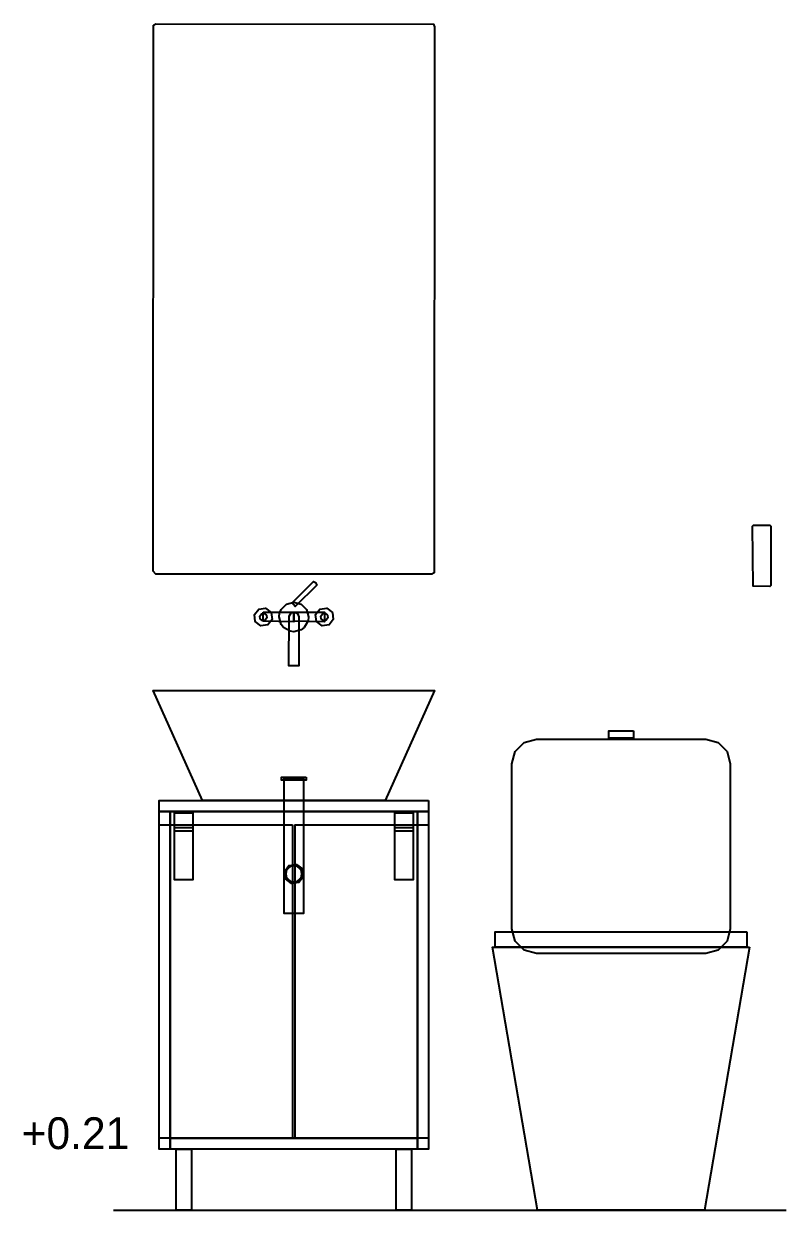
# Model space of a CAD drawing. Header units: metres. Extents: x 739 to 942, y -12 to 6.
# Drawn here: x 940.553 to 941.8, y 0.21 to 2.15 of the extents above; entities that cross this region are included whole.
import ezdxf

# ---------------------------------------------------------------- set-up
doc = ezdxf.new("R2010")
doc.units = ezdxf.units.M
doc.layers.add('TEXTOS', color=7, linetype='Continuous')
doc.layers.add('VISTA', color=8, linetype='Continuous')

msp = doc.modelspace()

# ---------------------------------------------------------------- linework, layer by layer
at = {"layer": 'VISTA'}
msp.add_line((940.7, 0.21), (941.8, 0.21), dxfattribs=at)
for points in [[(940.7658, 2.1479), (940.7695, 2.15), (941.2231, 2.1491), (941.225, 2.1451), (941.2242, 1.2521), (941.2205, 1.25), (940.7695, 1.25), (940.765, 1.2549), (940.7658, 2.1479)], [(941.745, 1.3283), (941.7467, 1.33), (941.7733, 1.33), (941.775, 1.3283), (941.775, 1.2317), (941.7733, 1.23), (941.7458, 1.2305), (941.745, 1.3283)], [(940.9923, 1.2029), (941.0273, 1.2379), (941.0306, 1.2365), (941.0327, 1.2321), (940.9973, 1.197), (940.9923, 1.2029)], [(941.007, 1.2008), (941.0158, 1.192), (941.019, 1.18), (941.0182, 1.1738), (941.012, 1.163), (941.007, 1.1592), (940.995, 1.156), (940.9888, 1.1568), (940.978, 1.163), (940.9742, 1.168), (940.971, 1.18), (940.9718, 1.1862), (940.9742, 1.192), (940.983, 1.2008), (940.995, 1.204), (941.007, 1.2008)], [(940.958, 1.1875), (940.9595, 1.1761), (940.9525, 1.167), (940.9411, 1.1655), (940.932, 1.1725), (940.9305, 1.1839), (940.9375, 1.193), (940.9489, 1.1945), (940.958, 1.1875)], [(940.9502, 1.183), (940.9508, 1.1784), (940.948, 1.1748), (940.9434, 1.1742), (940.9398, 1.177), (940.9392, 1.1816), (940.942, 1.1852), (940.9466, 1.1858), (940.9502, 1.183)], [(940.945, 1.188), (940.995, 1.188), (940.995, 1.172), (940.945, 1.1731), (940.945, 1.188)], [(940.9872, 1.1816), (940.9906, 1.1867), (940.9966, 1.1878), (941.0007, 1.1857), (941.003, 1.18), (941.003, 1.1), (940.987, 1.1), (940.9872, 1.1816)], [(940.995, 1.188), (941.045, 1.188), (941.045, 1.172), (940.995, 1.1731), (940.995, 1.188)], [(941.058, 1.1875), (941.0595, 1.1761), (941.0525, 1.167), (941.0411, 1.1655), (941.032, 1.1725), (941.0305, 1.1839), (941.0375, 1.193), (941.0489, 1.1945), (941.058, 1.1875)], [(941.0502, 1.183), (941.0508, 1.1784), (941.048, 1.1748), (941.0434, 1.1742), (941.0398, 1.177), (941.0392, 1.1816), (941.042, 1.1852), (941.0466, 1.1858), (941.0502, 1.183)], [(940.7972, 1.06), (941.225, 1.06), (941.1445, 0.88), (940.8455, 0.88), (940.765, 1.06), (940.7972, 1.06)], [(941.55, 0.994), (941.55, 0.982), (941.51, 0.982), (941.51, 0.994), (941.55, 0.994)], [(941.3515, 0.67), (941.3515, 0.94), (941.3568, 0.96), (941.3715, 0.9747), (941.3915, 0.98), (941.6685, 0.98), (941.6885, 0.9747), (941.7032, 0.96), (941.7085, 0.94), (941.7085, 0.67), (941.7032, 0.65), (941.6885, 0.6353), (941.6685, 0.63), (941.3915, 0.63), (941.3715, 0.6353), (941.3568, 0.65), (941.3515, 0.67)], [(941.015, 0.918), (941.015, 0.913), (940.975, 0.913), (940.975, 0.918), (941.015, 0.918)], [(941.011, 0.916), (941.011, 0.695), (940.979, 0.695), (940.979, 0.916), (941.011, 0.916)], [(941.215, 0.88), (941.215, 0.862), (940.775, 0.862), (940.775, 0.88), (941.215, 0.88)], [(940.793, 0.862), (940.793, 0.31), (940.775, 0.31), (940.775, 0.862), (940.793, 0.862)], [(940.793, 0.328), (940.793, 0.862), (941.197, 0.862), (941.197, 0.328), (940.793, 0.328)], [(940.83, 0.86), (940.83, 0.75), (940.8, 0.75), (940.8, 0.86), (940.83, 0.86)], [(941.19, 0.86), (941.19, 0.75), (941.16, 0.75), (941.16, 0.86), (941.19, 0.86)], [(941.215, 0.862), (941.215, 0.31), (941.197, 0.31), (941.197, 0.862), (941.215, 0.862)], [(940.993, 0.84), (940.993, 0.328), (940.775, 0.328), (940.775, 0.84), (940.993, 0.84)], [(940.83, 0.836), (940.83, 0.83), (940.8, 0.83), (940.8, 0.836), (940.83, 0.836)], [(941.215, 0.84), (941.215, 0.328), (940.997, 0.328), (940.997, 0.84), (941.215, 0.84)], [(941.19, 0.836), (941.19, 0.83), (941.16, 0.83), (941.16, 0.836), (941.19, 0.836)], [(940.9795, 0.7641), (940.987, 0.7739), (940.9991, 0.7755), (941.0089, 0.768), (941.0105, 0.7559), (941.003, 0.7461), (940.9909, 0.7445), (940.9811, 0.752), (940.9795, 0.7641)], [(940.9829, 0.753), (940.9914, 0.7465), (941.002, 0.7479), (941.0085, 0.7564), (941.0071, 0.767), (940.9986, 0.7735), (940.988, 0.7721), (940.9815, 0.7636), (940.9829, 0.753)], [(940.988, 0.7479), (940.9986, 0.7465), (941.0071, 0.753), (941.0085, 0.7636), (941.002, 0.7721), (940.9914, 0.7735), (940.9829, 0.767), (940.9815, 0.7564), (940.988, 0.7479)], [(941.7358, 0.665), (941.7358, 0.64), (941.3242, 0.64), (941.3242, 0.665), (941.7358, 0.665)], [(941.74, 0.64), (941.6665, 0.21), (941.3935, 0.21), (941.32, 0.64), (941.74, 0.64)], [(941.197, 0.328), (941.197, 0.31), (940.793, 0.31), (940.793, 0.328), (941.197, 0.328)], [(940.8275, 0.31), (940.8275, 0.21), (940.8025, 0.21), (940.8025, 0.31), (940.8275, 0.31)], [(940.8275, 0.31), (940.8275, 0.21), (940.8025, 0.21), (940.8025, 0.31), (940.8275, 0.31)], [(941.1875, 0.31), (941.1875, 0.21), (941.1625, 0.21), (941.1625, 0.31), (941.1875, 0.31)], [(941.1875, 0.31), (941.1875, 0.21), (941.1625, 0.21), (941.1625, 0.31), (941.1875, 0.31)]]:
    msp.add_lwpolyline(points, close=True, dxfattribs=at)

# ---------------------------------------------------------------- texts
at = {"layer": 'TEXTOS'}
msp.add_text('+0.21', height=0.052, dxfattribs=at).set_placement((940.55, 0.31))

doc.saveas('drawing.dxf')
